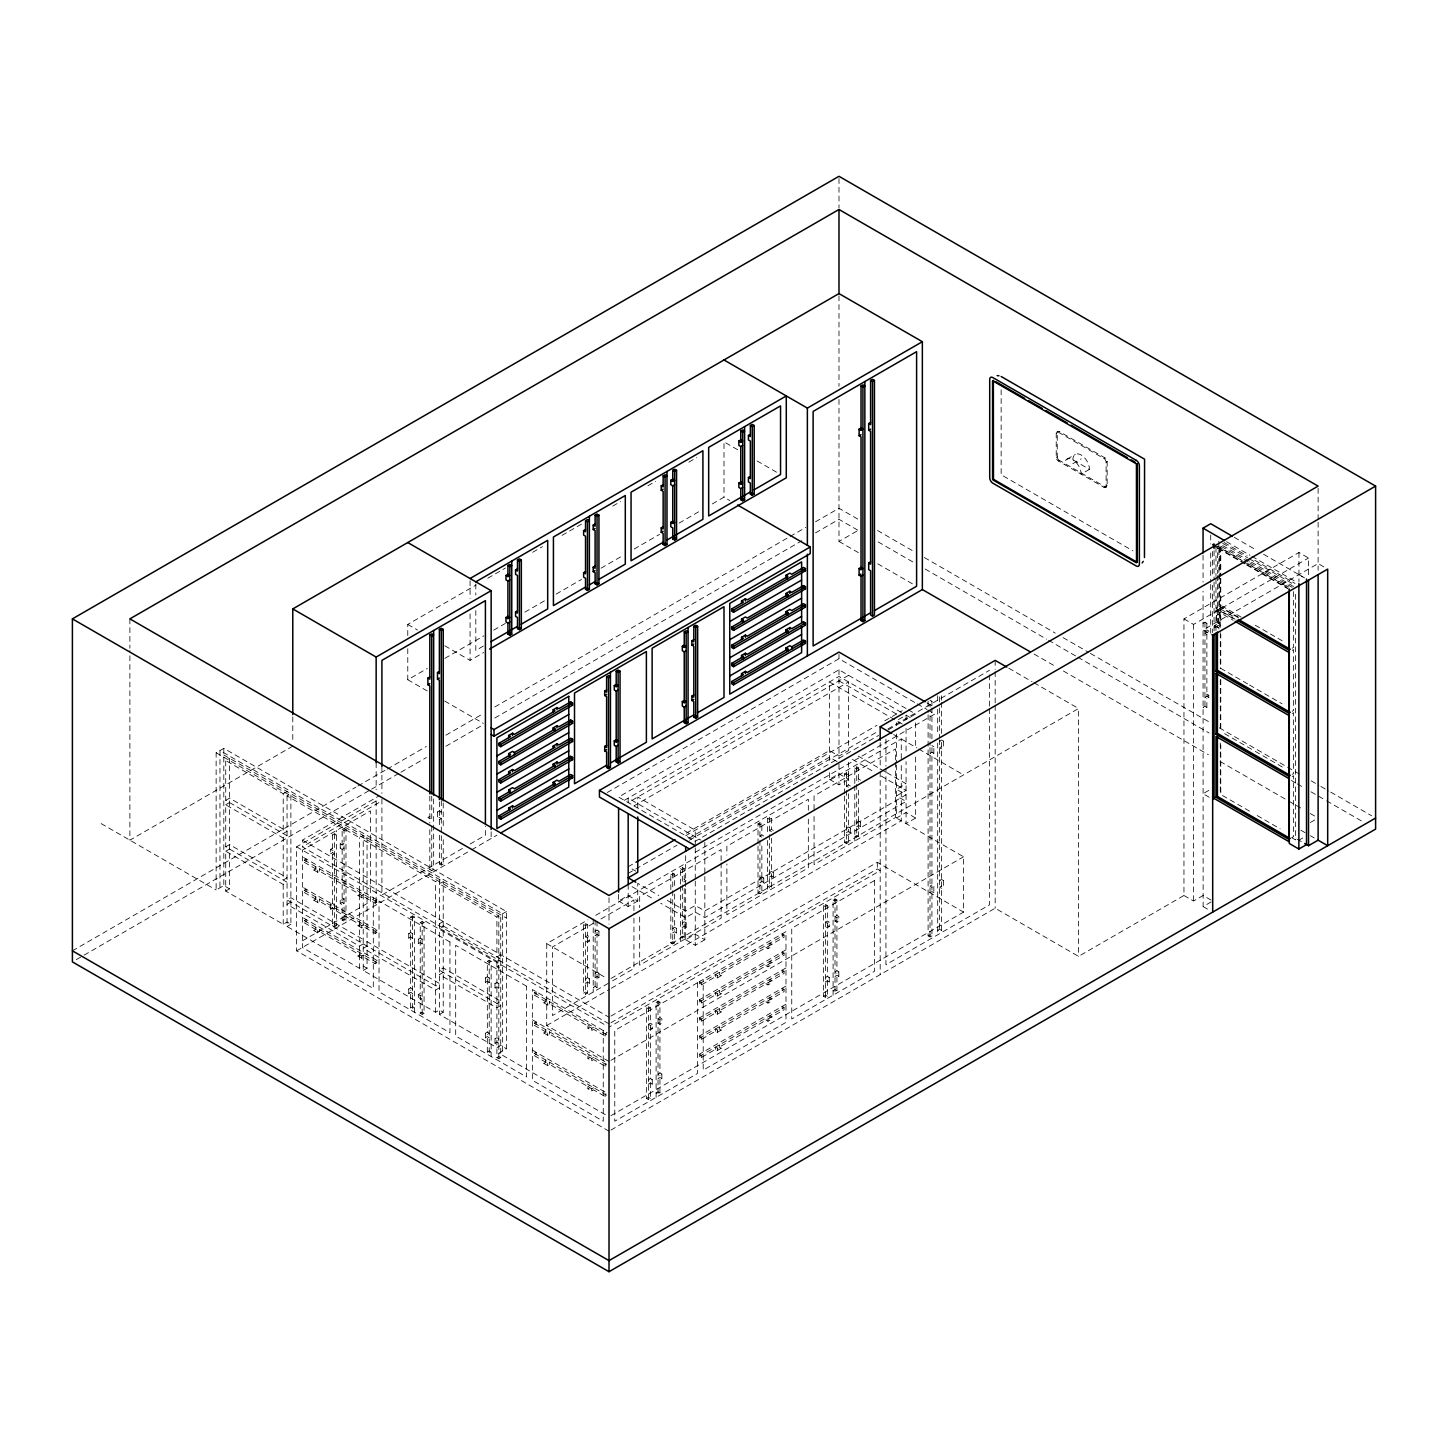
<?xml version="1.0" encoding="UTF-8"?>
<svg xmlns="http://www.w3.org/2000/svg" width="1448" height="1448" viewBox="0 0 1448 1448"><rect width="100%" height="100%" fill="white"/><g stroke="black" fill="none" stroke-linecap="round" stroke-linejoin="round"><path stroke-width="0.75" stroke-dasharray="5 3.75" d="M407.775 635.491L407.775 624.414L476.102 584.974M487.813 578.205L505.388 568.069M532.701 552.285L542.475 546.656M561.987 535.38L583.454 523M612.739 506.094L620.54 501.587M647.871 485.804L655.673 481.297M688.868 462.129L696.669 457.622M506.474 911.552L496.899 917.073L439.396 883.877L443.233 881.669L443.233 1012.243L439.396 1010.016L435.577 1012.243L363.231 970.468L363.231 835.478L359.394 837.686L287.048 795.911L290.885 793.703L290.885 924.276L287.048 922.05L283.211 924.276L225.725 891.081L225.725 851.243L283.211 884.438L287.048 882.23L225.725 846.827L225.725 804.78L283.211 837.958L287.048 835.749L225.725 800.346L225.725 760.508L229.544 758.299L229.544 888.873L223.807 885.543L216.132 889.977L216.132 752.761L223.807 748.345L506.474 911.552L506.474 1048.75L498.818 1053.167L607.074 1115.684M292.786 746.136L129.886 840.184L129.886 650.496M407.775 648.758L407.775 679.745L427.305 668.469M444.862 658.333L483.904 635.799M493.678 630.151L505.388 623.4M524.9 612.124L544.412 600.848M556.123 594.096L581.499 579.435M601.029 568.177L622.495 555.779M634.206 549.009L659.582 534.366M679.112 523.09L700.579 510.691M712.289 503.94L724 497.171L729.81 500.537M483.379 646.043L475.813 650.424L475.813 610.585M225.725 800.346L229.544 798.138L287.048 831.333L283.211 833.541L283.211 793.703L225.725 760.508M444.771 645.772L470.075 660.379L483.723 652.487M225.725 804.78L229.544 802.554M283.211 793.703L287.048 791.495L287.048 926.485L359.394 968.26L363.231 966.033L367.05 968.26L367.05 837.686L363.231 839.894L435.577 881.669L439.396 879.461L439.396 1014.451L496.899 1047.646L500.736 1045.42L506.474 1048.75M225.725 846.827L229.544 844.6L287.048 877.796L283.211 880.004L283.211 837.958M225.725 851.243L229.544 849.035M72.4 950.829L355.955 787.115M357.909 785.993L385.295 770.173M387.25 769.051L426.364 746.462M445.912 735.186L483.071 713.719M494.8 706.95L788.146 537.588M790.101 536.466L805.74 527.434M815.514 521.787L838.989 508.248L858.157 519.307M76.31 959.626L82.174 956.241M84.129 955.119L369.656 790.282M371.611 789.142L398.978 773.341M400.933 772.218L426.364 757.539M445.912 746.245L483.071 724.796M494.8 718.027L801.83 540.756M815.514 532.864L838.989 519.307L858.574 530.62M609.011 1023.845L302.379 846.827L302.379 840.184L379.032 795.929M609.011 1131.178L296.623 950.829L296.623 846.827L376.154 800.907L379.032 802.554L302.379 846.827M225.725 891.081L229.544 888.873M838.989 399.485L838.989 541.443L858.157 530.366M332.569 834.917L334.47 833.813L336.389 834.917L334.47 836.039L332.569 834.917L332.569 852.637L334.47 853.741L332.569 854.845L330.651 853.741L330.651 849.306L332.569 848.202L334.47 849.306L332.569 850.41L330.651 849.306M340.226 843.768L342.144 844.89L344.063 843.768L342.144 842.664L340.226 843.768L340.226 848.202L342.144 847.098L342.144 829.396L344.063 828.292L345.982 829.396L345.982 920.132L344.063 921.236L342.144 920.132L342.144 904.638L340.226 903.534L340.226 899.099L342.144 897.995L344.063 899.099L342.144 900.204L340.226 899.099M345.982 829.396L344.063 830.5L342.144 829.396M304.297 860.094L306.216 858.99L306.216 861.198L304.297 862.302L304.297 860.094L377.113 902.14L377.113 899.932L302.379 856.782M1056.841 432.029L1057.873 431.413M1056.226 433.368L1057.257 432.771A2.932 1.701 60 0 1 1059.339 431.558L1105.077 457.966A2.932 1.701 60 0 1 1107.159 461.568L1107.159 485.569A2.932 1.701 60 0 1 1105.077 486.781L1104.028 487.379L1058.307 460.971A2.932 1.701 60 0 1 1056.226 457.369L1056.226 433.368A2.932 1.701 60 0 1 1058.307 432.174L1059.339 431.558M330.651 853.741L332.569 852.637M340.226 848.202L342.144 849.306L344.063 848.202L342.144 847.098M313.872 870.049L315.791 868.945L315.791 866.737L313.872 867.841L313.872 870.049L317.709 872.275L319.628 871.153L361.783 895.498L363.701 894.393L363.701 896.602L375.195 903.244L377.113 902.14M304.297 862.302L317.709 870.049L319.628 868.945L319.628 871.153M437.495 811.966L439.396 810.862L441.314 811.966L439.396 813.07L437.495 811.966L437.495 818.609L439.396 819.713L441.314 818.609L439.396 817.505L437.495 818.609M304.297 890.303L306.216 889.199L306.216 891.407L304.297 892.511L304.297 890.303L377.113 932.349L377.113 930.141L302.379 886.99M1056.226 457.369L1057.257 456.772L1057.257 432.771M290.885 902.14L287.048 904.348L359.394 946.123L367.05 941.689L439.396 983.464L435.577 985.672L435.577 881.669M1058.307 460.971L1059.339 460.373L1105.077 486.781M1066.977 459.197L1075.285 454.382M313.872 900.258L315.791 899.154L315.791 896.946L313.872 898.05L313.872 900.258L317.709 902.466L319.628 901.362L361.783 925.706L363.701 924.602L363.701 926.81L375.195 933.453L377.113 932.349M1072.859 463.668L1081.167 458.871M304.297 892.511L317.709 900.258L319.628 899.154L319.628 901.362M287.048 926.485L290.885 924.276M330.651 904.638L332.569 903.534L334.47 904.638L332.569 905.742L330.651 904.638L330.651 909.054L332.569 910.159L334.47 909.054L332.569 907.95L330.651 909.054M1058.307 432.174L1104.028 458.563L1105.077 457.966M304.297 920.62L306.216 919.516L306.216 921.724L304.297 922.829L304.297 920.62L377.113 962.667L377.113 960.458L302.379 917.308M1089.475 469.369L1081.167 474.166A11.765 6.788 60 0 0 1072.859 459.776A11.765 6.788 60 0 1 1081.167 454.98A11.765 6.788 60 0 1 1089.475 469.369L1072.859 459.776A11.765 6.788 60 0 0 1064.533 464.573M340.226 903.534L342.144 902.412L344.063 903.534L342.144 904.638M1104.028 487.379A2.932 1.701 60 0 0 1106.109 486.184L1106.109 462.165L1107.159 461.568M357.946 895.498L359.864 894.393L359.864 892.185L357.946 893.289L357.946 895.498L361.783 897.724L363.701 896.602M313.872 930.575L315.791 929.471L315.791 927.263L313.872 928.367L313.872 930.575L317.709 932.784L319.628 931.679L361.783 956.024L363.701 954.92L363.701 957.128L375.195 963.771L377.113 962.667M304.297 922.829L317.709 930.575L319.628 929.471L319.628 931.679M302.379 940.874L370.417 901.597L370.417 810.862L302.379 850.139L302.379 947.517L373.294 988.441L373.294 897.724M462.401 848.474L381.91 894.955L381.91 795.712M470.075 844.057L485.406 835.206L485.406 826.174M332.569 910.159L332.569 925.652L334.47 924.548L336.389 925.652L336.389 830.5M342.144 920.132L344.063 919.009L345.982 920.132M377.113 899.932L375.195 901.036L375.195 903.244M429.821 829.668L429.821 869.506L431.739 868.402M439.396 835.206L439.396 863.967L441.314 862.863L443.233 863.967L443.233 836.908M332.569 925.652L334.47 926.756L336.389 925.652M429.821 869.506L431.739 870.61L433.658 869.506L433.658 797.323M439.396 863.967L441.314 865.071L443.233 863.967M296.623 950.829L469.713 850.899M471.668 849.777L497.008 835.134M1106.109 486.184L1107.159 485.569M1105.512 487.524L1106.543 486.926M357.946 925.706L359.864 924.602L359.864 922.394L357.946 923.498L357.946 925.706L361.783 927.915L363.701 926.81M607.219 792.527L838.989 658.713L915.263 702.751M377.113 930.141L375.195 931.245L375.195 933.453M408.734 938.105L410.653 937.001L412.571 938.105L410.653 939.209L408.734 938.105L408.734 933.67L410.653 934.775L412.571 933.67L410.653 932.566L410.653 917.073L412.571 915.969L414.49 917.073L414.49 1012.243M906.068 708.506L838.989 669.791L618.586 797.034L695.257 841.288L878.592 735.439M414.49 917.073L412.571 918.177L410.653 917.073M367.05 946.123L363.231 948.331L435.577 990.106L439.396 987.898L287.048 899.932L290.885 897.724L363.231 939.48L359.394 941.689L359.394 837.686M624.341 800.346L838.989 676.415L904.149 714.045M357.946 956.024L359.864 954.92L359.864 952.712L357.946 953.816L357.946 956.024L361.783 958.232L363.701 957.128M418.327 943.625L420.246 942.521L422.164 943.625L420.246 944.748L418.327 943.625L418.327 939.209L420.246 940.313L422.164 939.209L420.246 938.105L420.246 922.611L422.164 921.507L424.065 922.611L424.065 1013.347L422.164 1014.451L420.246 1013.347L420.246 995.645L422.164 994.541L420.246 993.419L418.327 994.541L418.327 998.957L420.246 1000.061L422.164 998.957L420.246 997.853L418.327 998.957M848.564 675.311L628.179 802.554L628.179 798.138L700.995 840.184M424.065 922.611L422.164 923.715L420.246 922.611M408.734 933.67L410.653 932.566M633.934 805.884L848.564 681.954L848.564 750.553L838.989 756.091L829.414 750.553L684.832 834.03M443.233 921.507L439.396 923.715L500.736 959.119L496.899 961.327L439.396 928.15L443.233 925.924M377.113 960.458L375.195 961.562L375.195 963.771M363.231 970.468L367.05 968.26M418.327 939.209L420.246 938.105M408.734 989.002L410.653 987.898L412.571 989.002L410.653 990.106L408.734 989.002L408.734 993.419L410.653 994.541L412.571 993.419L410.653 992.314L408.734 993.419M443.233 972.404L439.396 974.613L496.899 1007.808L500.736 1005.6L439.396 970.196L443.233 967.97L500.736 1001.165L496.899 1003.374M628.179 866.737L634.043 863.352M685.664 835.749L876.945 725.321M884.764 720.814L902.231 710.715M628.179 873.379L677.012 845.179M688.741 838.41L829.414 757.195L838.989 762.734L838.989 784.852L848.564 779.332L848.564 761.63M689.501 840.184L876.945 731.964M898.394 719.584L906.068 715.149L913.724 719.584M931.933 705.737L931.933 701.321L930.014 702.425L930.014 706.968M887.859 728.978L989.437 670.334M485.406 982.359L487.324 981.255L489.225 982.359L487.324 983.464L485.406 982.359L485.406 977.943L487.324 979.047L489.225 977.943L487.324 976.821L487.324 961.345L489.225 960.223L491.144 961.345L491.144 1056.497M888.348 729.81L915.643 714.045L907.986 709.611M500.736 954.703L496.899 956.911L496.899 917.073M410.653 1007.808L412.571 1006.704L414.49 1007.808L412.571 1008.912L410.653 1007.808L410.653 990.106M491.144 961.345L489.225 962.449L487.324 961.345M695.257 852.347L934.811 714.045L928.946 710.66M420.246 1013.347L422.164 1012.243L424.065 1013.347M485.406 977.943L487.324 976.821M618.586 894.393L618.586 901.036L628.179 895.498L637.754 901.036L637.754 883.334L658.84 895.498M829.414 772.689L829.414 779.332L838.989 773.793L848.564 779.332M609.011 1061.475L546.729 1025.51L546.729 943.625L587.87 919.878M595.689 915.353L901.271 738.933L901.271 761.069M589.372 983.192L587.454 982.088L585.535 983.192L587.454 984.296L589.372 983.192L589.372 978.758L587.454 979.862L587.454 993.147L585.535 994.251L583.616 993.147L583.616 924.548L585.535 923.444L587.454 924.548L587.454 935.607L589.372 936.711L589.372 941.146L587.454 942.25L585.535 941.146L587.454 940.042L589.372 941.146M670.822 889.687L670.822 874.194L672.741 873.09L674.659 874.194L674.659 885.271L672.741 886.375M680.397 884.167L680.397 868.673L682.316 867.569L684.234 868.673L684.234 879.732L682.316 880.837L684.234 881.941L686.153 880.837L684.234 879.732M758.01 843.768L758.01 823.858L759.929 822.754L761.847 823.858L761.847 834.917L759.929 836.021L761.847 837.143M767.603 831.605L767.603 818.319L769.521 817.215L771.44 818.319L771.44 829.396L773.341 830.5M844.6 793.794L844.6 773.865L846.519 772.761L848.419 773.865L848.419 784.943L846.519 786.047L848.419 787.151M854.791 783.477L854.791 767.983L856.709 766.879L858.628 767.983L858.628 779.042L856.709 780.146L858.628 781.25M587.454 924.548L585.535 925.652L583.616 924.548M674.659 874.194L672.741 875.316L670.822 874.194M684.234 868.673L682.316 869.777L680.397 868.673M761.847 823.858L759.929 824.962L758.01 823.858M771.44 818.319L769.521 819.423L767.603 818.319M848.419 773.865L846.519 774.988L844.6 773.865M858.628 767.983L856.709 769.087L854.791 767.983M593.209 923.444L552.484 946.956L552.484 1015.555L610.658 981.961M600.956 918.955L633.934 899.932L633.934 910.991M439.396 1014.451L443.233 1012.243M494.981 983.464L496.899 982.359L498.818 983.464L496.899 984.568L494.981 983.464L494.981 987.898L496.899 989.002L498.818 987.898L496.899 986.794L494.981 987.898M618.586 901.036L628.179 906.575L637.754 901.036M587.454 935.607L585.535 936.711L587.454 937.815L589.372 936.711M598.947 931.191L597.029 930.087L595.11 931.191L597.029 932.295L598.947 931.191L598.947 935.607L597.029 936.711L595.11 935.607L597.029 934.503L598.947 935.607M771.44 829.396L769.521 830.5L771.44 831.605M933.851 753.322L931.933 752.218L930.014 753.322L931.933 754.426L933.851 753.322L933.851 746.679L931.933 747.783L931.933 885L933.851 886.104L933.851 892.746L931.933 893.85M943.444 741.141L941.526 740.037L939.607 741.141L941.526 742.263L943.444 741.141L943.444 747.783L941.526 748.888L939.607 747.783L941.526 746.679L943.444 747.783M534.276 992.875L536.194 991.771L536.194 993.98L534.276 995.084L534.276 992.875L607.092 1034.922L605.174 1036.026L593.68 1029.383L591.761 1030.487L587.924 1028.279L587.924 1026.071L589.843 1024.967L589.843 1027.175L587.924 1028.279M610.966 1130.055L995.174 908.222L1078.543 956.368L1183.957 895.498L1183.957 618.875L1298.947 552.503L1308.521 558.023L1308.521 578.277M1215.976 578.802L1215.976 608.106L1217.424 607.273L1234.673 617.228M1219.343 547.561L1219.343 606.169L1220.773 605.336L1243.778 618.604M1215.976 630.604L1215.976 610.314L1217.424 609.481L1234.673 619.436M1238.022 617.5L1220.773 607.545L1219.343 608.377L1219.343 628.667M485.406 1033.257L487.324 1032.152L489.225 1033.257L487.324 1034.361L485.406 1033.257L485.406 1037.691L487.324 1038.795L489.225 1037.691L487.324 1036.587L485.406 1037.691M1183.957 618.875L1193.532 624.414L1308.521 558.023M543.851 1002.83L545.769 1001.726L545.769 999.518L543.851 1000.622L543.851 1002.83L547.688 1005.039L549.606 1003.935L591.761 1028.279L593.68 1027.175L593.68 1029.383M589.372 978.758L587.454 977.653L585.535 978.758L587.454 979.862M598.947 973.237L597.029 972.133L595.11 973.237L597.029 974.341L598.947 973.237L598.947 977.653L597.029 978.758L595.11 977.653L597.029 976.549L598.947 977.653M676.56 928.421L674.659 927.317L672.741 928.421L674.659 929.525L676.56 928.421L676.56 932.838L674.659 933.96L672.741 932.838L674.659 931.734L676.56 932.838M686.153 922.883L684.234 921.779L682.316 922.883L684.234 923.987L686.153 922.883L686.153 927.317L684.234 928.421L682.316 927.317L684.234 926.213L686.153 927.317M763.766 878.067L761.847 876.963L759.929 878.067L761.847 879.189L763.766 878.067L763.766 882.502L761.847 883.606L759.929 882.502L761.847 881.398L763.766 882.502M773.341 872.547L771.44 871.443L769.521 872.547L771.44 873.651L773.341 872.547L773.341 876.963L771.44 878.067L769.521 876.963L771.44 875.859L773.341 876.963M850.338 828.093L848.419 826.989L846.519 828.093L848.419 829.197L850.338 828.093L850.338 832.51L848.419 833.614L846.519 832.51L848.419 831.405L850.338 832.51M860.546 822.192L858.628 821.088L856.709 822.192L858.628 823.297L860.546 822.192L860.546 826.627L858.628 827.731L856.709 826.627L858.628 825.523L860.546 826.627M1206.872 623.31L1204.953 622.206L1203.053 623.31L1204.953 624.414L1206.872 623.31L1206.872 632.161M1216.465 615.563L1218.383 614.459L1220.302 615.563L1218.383 616.667L1216.465 615.563L1216.465 624.414L1214.546 625.518L1214.546 627.744L1216.465 628.848L1216.465 626.64M534.276 995.084L547.688 1002.83L549.606 1001.726L549.606 1003.935M494.981 1038.795L496.899 1037.691L498.818 1038.795L496.899 1039.899L494.981 1038.795L494.981 1043.212L496.899 1044.316L498.818 1043.212L496.899 1042.108L494.981 1043.212M1204.953 631.057L1206.872 629.952L1208.79 631.057L1208.79 633.265L1206.872 634.387L1204.953 633.265L1208.79 631.057M1214.546 627.744L1218.383 625.518L1216.465 624.414M583.616 993.147L585.535 992.043L587.454 993.147M670.822 898.538L670.822 942.811L672.741 941.689L674.659 942.811L674.659 929.525M758.01 845.994L758.01 892.457L759.929 891.353L761.847 892.457L761.847 879.189M844.6 796.002L844.6 842.483L846.519 841.36L848.419 842.483L848.419 829.197M610.966 978.468L1078.543 708.506L1078.543 956.368M534.276 1023.084L536.194 1021.98L536.194 1024.188L534.276 1025.293L534.276 1023.084L607.092 1065.131L605.174 1066.235L593.68 1059.592L591.761 1060.696L587.924 1058.488L587.924 1056.28L589.843 1055.158L589.843 1057.384L587.924 1058.488M597.029 987.608L595.11 986.504L593.209 987.608L595.11 988.712L597.029 987.608L597.029 974.341M670.822 942.811L672.741 943.915L674.659 942.811M684.234 937.272L682.316 936.168L680.397 937.272L682.316 938.376L684.234 937.272L684.234 923.987M758.01 892.457L759.929 893.561L761.847 892.457M771.44 886.918L769.521 885.814L767.603 886.918L769.521 888.04L771.44 886.918L771.44 873.651M844.6 842.483L846.519 843.587L848.419 842.483M858.628 836.582L856.709 835.478L854.791 836.582L856.709 837.686L858.628 836.582L858.628 823.297M487.324 1052.062L489.225 1050.958L491.144 1052.062L489.225 1053.167L487.324 1052.062L487.324 1034.361M612.595 980.839L633.934 968.531L633.934 913.199M685.664 888.873L685.664 939.77L695.257 934.231L704.832 939.77L704.832 842.392M896.475 764.942L896.475 818.048L906.068 812.527L915.643 818.048L915.643 756.091M546.729 1025.51L609.409 989.328M611.364 988.188L901.271 820.817L901.271 763.277M496.899 961.327L496.899 1057.601L498.818 1056.497L500.736 1057.601L500.736 914.865M496.899 1057.601L498.818 1058.705L500.736 1057.601M685.664 939.77L695.257 945.291L704.832 939.77M915.643 818.048L906.068 823.586L906.068 761.63M543.851 1033.039L545.769 1031.935L545.769 1029.709L543.851 1030.831L543.851 1033.039L547.688 1035.248L549.606 1034.144L591.761 1058.488L593.68 1057.384L593.68 1059.592M534.276 1025.293L547.688 1033.039L549.606 1031.935L549.606 1034.144M534.276 1053.402L536.194 1052.298L536.194 1054.506L534.276 1055.61L534.276 1053.402L607.092 1095.448L605.174 1096.552L593.68 1089.91L591.761 1091.014L587.924 1088.805L587.924 1086.597L589.843 1085.475L589.843 1087.701L587.924 1088.805M610.966 1016.08L877.325 862.302L963.554 912.095L963.554 856.782L896.475 818.048M610.966 1022.722L877.325 868.945L880.185 870.61L609.011 1027.175M543.851 1063.357L545.769 1062.253L545.769 1060.026L543.851 1061.149L543.851 1063.357L547.688 1065.565L549.606 1064.461L591.761 1088.805L593.68 1087.701L593.68 1089.91M534.276 1055.61L547.688 1063.357L549.606 1062.253L549.606 1064.461M652.27 1084.081L650.351 1082.959L648.451 1084.081L650.351 1085.186L652.27 1084.081L652.27 1079.647L650.351 1080.751L650.351 1098.453L648.451 1099.557L646.532 1098.453L646.532 1007.718L648.451 1006.613L650.351 1007.718L650.351 1023.211L648.451 1024.315L650.351 1025.437L652.27 1024.315L652.27 1028.75L650.351 1029.854L648.451 1028.75L650.351 1027.646L652.27 1028.75M656.107 1097.349L656.107 1002.197L658.026 1001.093L659.944 1002.197L659.944 1017.691L661.863 1018.795L661.863 1023.211L659.944 1024.315L658.026 1023.211L659.944 1022.107L661.863 1023.211M829.27 981.889L827.351 980.785L825.432 981.889L827.351 982.993L829.27 981.889L829.27 977.472L827.351 978.577L827.351 996.278L825.432 997.382L823.514 996.278L823.514 905.543L825.432 904.439L827.351 905.543L827.351 921.037L825.432 922.141L827.351 923.245L829.27 922.141L829.27 926.575L827.351 927.679L825.432 926.575L827.351 925.453L829.27 926.575M833.089 995.174L833.089 900.004L835.007 898.9L836.926 900.004L836.926 915.498L838.845 916.602L838.845 921.037L836.926 922.141L835.007 921.037L836.926 919.933L838.845 921.037M650.351 1007.718L648.451 1008.84L646.532 1007.718M659.944 1002.197L658.026 1003.301L656.107 1002.197M827.351 905.543L825.432 906.647L823.514 905.543M836.926 900.004L835.007 901.127L833.089 900.004M721.213 975.662L719.312 974.558L719.312 972.35L721.213 973.454L721.213 975.662L717.394 977.871L715.475 976.766L701.284 984.966L699.366 983.862L699.366 981.635L785.993 931.625L785.993 1022.36L703.203 1070.163L703.203 979.427M699.366 983.862L784.074 934.955L784.074 937.164L767.983 946.449L766.064 945.345L766.064 947.553L767.983 948.675L771.82 946.449L771.82 944.241L769.902 943.137L769.902 945.345L771.82 946.449M715.475 976.766L715.475 974.558L717.394 975.662L766.064 947.553M1208.79 695.239L1204.953 697.447L1206.872 698.551L1208.79 697.447L1208.79 695.239L1206.872 694.135L1204.953 695.239L1208.79 697.447M1292.159 648.215L1293.607 647.383L1293.607 591.037M1292.159 650.424L1293.607 649.591L1293.607 710.443L1292.159 711.276M659.944 1017.691L658.026 1018.795L659.944 1019.899L661.863 1018.795M836.926 915.498L835.007 916.602L836.926 917.724L838.845 916.602M721.213 993.817L719.312 992.713L719.312 990.486L721.213 991.609L721.213 993.817L717.394 996.025L715.475 994.921L701.284 1003.102L699.366 1001.998L699.366 999.79L785.993 949.779M1206.872 707.402L1204.953 706.298L1203.053 707.402L1204.953 708.506L1206.872 707.402L1206.872 698.551M699.366 1001.998L784.074 953.092L784.074 955.3L767.983 964.603L766.064 963.499L766.064 965.707L767.983 966.812L771.82 964.603L771.82 962.395L769.902 961.291L769.902 963.499L771.82 964.603M715.475 994.921L715.475 992.713L717.394 993.817L766.064 965.707M610.966 1060.334L963.554 856.782M721.213 1011.953L719.312 1010.849L719.312 1008.641L721.213 1009.745L721.213 1011.953L717.394 1014.179L715.475 1013.057L701.284 1021.256L699.366 1020.152L699.366 1017.926L785.993 967.916M931.933 885L930.014 886.104L931.933 887.208L933.851 886.104M943.444 880.565L941.526 879.461L939.607 880.565L941.526 881.669L943.444 880.565L943.444 887.208L941.526 888.312L939.607 887.208L941.526 886.104L943.444 887.208M699.366 1020.152L784.074 971.246L784.074 973.454L767.983 982.74L766.064 981.635L766.064 983.862L767.983 984.966L771.82 982.74L771.82 980.531L769.902 979.427L769.902 981.635L771.82 982.74M715.475 1013.057L715.475 1010.849L717.394 1011.953L766.064 983.862M930.014 892.746L931.933 891.624L933.851 892.746M721.213 1030.107L719.312 1029.003L719.312 1026.777L721.213 1027.899L721.213 1030.107L717.394 1032.315L715.475 1031.211L701.284 1039.392L699.366 1038.288L699.366 1036.08L785.993 986.07M699.366 1038.288L784.074 989.382L784.074 991.609L767.983 1000.894L766.064 999.79L766.064 1001.998L767.983 1003.102L771.82 1000.894L771.82 998.686L769.902 997.582L769.902 999.79L771.82 1000.894M715.475 1031.211L715.475 1029.003L717.394 1030.107L766.064 1001.998M652.27 1079.647L650.351 1078.543L648.451 1079.647L650.351 1080.751M661.863 1074.108L659.944 1073.004L658.026 1074.108L659.944 1075.212L661.863 1074.108L661.863 1078.543L659.944 1079.647L658.026 1078.543L659.944 1077.439L661.863 1078.543M829.27 977.472L827.351 976.35L825.432 977.472L827.351 978.577M838.845 971.934L836.926 970.83L835.007 971.934L836.926 973.038L838.845 971.934L838.845 976.35L836.926 977.472L835.007 976.35L836.926 975.246L838.845 976.35M721.213 1048.243L719.312 1047.139L719.312 1044.931L721.213 1046.035L721.213 1048.243L717.394 1050.47L715.475 1049.366L701.284 1057.547L699.366 1056.443L699.366 1054.235L785.993 1004.206M1292.159 713.484L1293.607 712.669L1293.607 773.522L1292.159 774.354M699.366 1056.443L784.074 1007.536L784.074 1009.745L767.983 1019.048L766.064 1017.926L766.064 1020.152L767.983 1021.256L771.82 1019.048L771.82 1016.822L769.902 1015.718L769.902 1017.926L771.82 1019.048M715.475 1049.366L715.475 1047.139L717.394 1048.243L766.064 1020.152M610.966 1115.666L963.554 912.095M646.532 1098.453L648.451 1097.349L650.351 1098.453M823.514 996.278L825.432 995.174L827.351 996.278M928.096 714.841L928.096 935.897L930.014 934.793L931.933 935.897L931.933 887.208M659.944 1092.932L658.026 1091.81L656.107 1092.932L658.026 1094.036L659.944 1092.932L659.944 1075.212M836.926 990.74L835.007 989.636L833.089 990.74L835.007 991.844L836.926 990.74L836.926 973.038M928.096 935.897L930.014 937.001L931.933 935.897M941.526 930.358L939.607 929.254L937.689 930.358L939.607 931.462L941.526 930.358L941.526 881.669M1208.79 790.391L1203.053 793.703L1212.628 799.242M1292.159 776.562L1293.607 775.73L1293.607 836.582L1292.159 837.415M1310.44 822.482L1316.196 819.152M1183.957 895.498L1193.532 901.036L1203.125 895.498L1212.7 901.036L1203.125 906.575L1203.053 591.164M1298.947 840.184L1302.766 837.976M1323.852 566.874L1318.114 563.562L1203.125 629.952L1212.7 635.473M1298.947 574.621L1302.766 576.847M1234.185 537.28L1255.688 549.697M1263.507 554.222L1304.576 577.933M1226.51 541.697L1249.986 555.254M1251.941 556.376L1296.919 582.349M1224.121 542.548L1247.126 555.815M1254.783 560.249L1295.037 583.472M1222.691 543.362L1247.597 557.751M1249.515 558.856L1293.607 584.304M1222.691 545.588L1249.515 561.082M1251.434 562.186L1293.607 586.531M1221.243 546.421L1248.085 561.896M1250.004 563.019L1292.159 587.345M1217.895 546.131L1240.9 559.417M1248.556 563.833L1288.811 587.074M1242.33 560.792L1217.424 546.421L1217.424 573.462M1244.248 561.896L1288.322 587.345M1218.383 548.068L1245.208 563.562M1247.126 564.666L1287.362 587.906M1217.895 548.358L1244.737 563.833M1246.638 564.955L1288.811 589.282M1001.147 389.784L1001.147 474.763L1132.933 550.855M1255.271 625.246L1282.095 640.74M1219.343 606.169L1238.493 617.228M1215.976 608.106L1235.144 619.165M1215.976 610.314L1233.225 620.269M1214.546 625.518L1218.383 627.744L1218.383 614.459M1247.597 683.89L1220.773 668.397L1220.773 634.586M1249.515 684.995L1282.095 703.819M737.629 449.713L724 441.857L724 497.171M757.087 460.953L776.544 472.193M877.506 530.475L914.611 551.905M924.385 557.534L1055.248 633.102M1063.067 637.609L1088.462 652.27M1090.416 653.41L1209.569 722.19M1219.343 727.837L1299.417 774.065M1311.146 780.834L1318.947 785.341M1320.902 786.481L1328.721 790.988M1330.676 792.11L1371.69 815.803M1224.61 733.684L1253.353 750.281M1255.271 751.385L1284.014 767.983M878.158 541.914L913.417 562.276M925.163 569.064L1046.578 639.165M1048.533 640.288L1075.955 656.125M1077.909 657.247L1209.134 733.014M1291.381 780.49L1295.308 782.753M1297.263 783.893L1303.146 787.278M1310.965 791.803L1324.685 799.712M1326.64 800.853L1361.898 821.197M838.989 541.443L858.374 552.629M877.76 563.815L914.593 585.082M1034.035 654.044L1055.574 666.478M1063.411 671.003L1208.392 754.716M1220.139 761.503L1286.765 799.948M1288.72 801.088L1302.44 808.998M1310.277 813.523L1316.141 816.925M1300.865 830.229L1306.603 833.541M1310.44 835.749L1314.277 837.976M1008.749 668.216L1032.026 681.646M1033.963 682.768L1078.543 708.506M1249.515 811.133L1220.773 794.536L1220.773 744.96M1257.19 815.568L1280.177 828.835M1296.956 839.08L1304.684 843.496M1291.688 837.686L1295.507 839.912L1295.507 592.178M930.014 700.217L931.933 701.321M926.991 702.895L932.856 706.28M917.217 703.873L926.991 709.52M838.989 680.85L896.475 714.045M894.574 719.584L829.414 681.954L829.414 763.838M902.231 724L896.475 720.688L896.475 725.104M931.933 745.575L933.851 746.679M1203.125 906.575L1208.863 909.887M893.615 734.516L916.837 747.928M918.792 749.05L963.554 774.897M858.157 756.091L884.981 771.585M886.9 772.689L906.068 783.748L896.475 789.287L906.068 794.807L704.832 910.991L695.257 905.471L685.664 910.991L666.514 899.932M852.401 759.404L873.488 771.585M881.144 776.001L906.068 790.391L896.475 795.929L906.068 801.45L704.832 917.634L695.257 912.095L685.664 917.634L660.759 903.244M858.628 779.042L860.546 780.146M848.419 784.943L850.338 786.047M829.414 779.332L838.989 784.852M407.775 624.414L417.513 630.043M761.847 834.917L763.766 836.021M827.351 921.037L829.27 922.141M407.775 679.745L427.178 690.931M444.627 701.013L483.397 723.403M784.074 934.955L782.173 933.833L782.173 936.06L784.074 937.164M784.074 953.092L782.173 951.988L782.173 954.196L784.074 955.3M632.016 868.945L635.835 871.153M784.074 971.246L782.173 970.142L782.173 972.35L784.074 973.454M632.016 886.647L653.084 898.828M784.074 989.382L782.173 988.278L782.173 990.486L784.074 991.609M784.074 1007.536L782.173 1006.432L782.173 1008.641L784.074 1009.745M699.366 981.635L701.284 982.74L701.284 984.966M699.366 999.79L701.284 1000.894L701.284 1003.102M699.366 1017.926L701.284 1019.048L701.284 1021.256M223.807 754.987L506.474 918.177M216.132 752.761L498.818 915.969L498.818 1058.705M546.729 943.625L607.074 978.468M699.366 1036.08L701.284 1037.184L701.284 1039.392M650.351 1023.211L652.27 1024.315M699.366 1054.235L701.284 1055.339L701.284 1057.547M302.379 840.184L609.011 1017.22M296.623 846.827L607.056 1026.053M532.357 1019.754L607.092 1062.904L605.174 1064.027L605.174 1066.235M532.357 1050.072L607.092 1093.222L605.174 1094.344L605.174 1096.552M418.327 994.541L420.246 995.645M101.143 823.586L216.132 889.977M1318.114 488.374L1318.114 519.977M1318.114 522.239L1318.114 570.313M1298.947 552.503L1298.947 581.734M1220.773 546.729L1220.773 576.033M1220.773 578.295L1220.773 605.336M1220.773 607.545L1220.773 625.572M1220.773 679.637L1220.773 731.475M1220.302 547.091L1220.302 576.358M1220.302 578.621L1220.302 631.057M1220.302 632.667L1220.302 668.705M1220.302 679.745L1220.302 731.765M1220.302 743.023L1220.302 794.825M1218.854 541.154L1218.854 572.684M1218.854 574.947L1218.854 628.993M1217.424 575.707L1217.424 607.273M1217.424 609.481L1217.424 627.509M1215.976 547.235L1215.976 576.539M1214.058 550.674L1214.058 579.96M1214.058 582.205L1214.058 631.762M1212.628 551.507L1212.628 576.286M1212.628 585.3L1212.628 632.595M1210.709 534.982L1210.709 543.977M1210.709 552.991L1210.709 582.241M1210.709 584.485L1210.709 634.007M1206.872 634.387L1206.872 696.343M1204.953 622.206L1204.953 708.506M1203.053 555.163L1203.053 582.168M1193.532 624.414L1193.532 901.036M995.174 660.379L995.174 669.392M995.174 671.637L995.174 703.185M995.174 705.447L995.174 908.222M989.437 674.84L989.437 706.425M989.437 708.687L989.437 904.909L885.941 964.658L885.941 768.436M941.526 695.782L941.526 700.217M941.526 702.425L941.526 733.412M941.526 742.263L941.526 879.461M939.607 696.886L939.607 705.954M939.607 707.963L939.607 737.539M939.607 739.783L939.607 931.462M937.689 695.782L937.689 700.289M937.689 709.23L937.689 734.136M937.689 743.059L937.689 934.793M931.933 707.963L931.933 738.933M930.014 715.692L930.014 745.322M930.014 747.584L930.014 937.001M928.096 701.321L928.096 712.597M915.643 722.896L915.643 747.24M906.068 715.149L906.068 719.584M906.068 728.434L906.068 752.761M896.475 733.955L896.475 762.734M895.516 759.965L895.516 748.888L814.066 795.911L814.066 811.405M895.516 762.173L895.516 817.505L814.066 864.528L814.066 813.631M885.941 739.114L885.941 766.173M880.185 742.516L880.185 769.503M880.185 771.748L880.185 974.613M877.325 862.302L877.325 868.945M858.628 790.119L858.628 821.088M856.709 766.879L856.709 837.686M854.791 785.685L854.791 841.016M848.419 793.794L848.419 826.989M846.519 772.761L846.519 788.255M846.519 790.463L846.519 843.587M838.989 178.557L838.989 207.915M838.989 295.844L838.989 386.308M838.989 654.297L838.989 658.713M838.989 669.791L838.989 758.299M836.926 917.724L836.926 970.83M835.007 898.9L835.007 991.844M827.351 923.245L827.351 976.35M825.432 904.439L825.432 997.382M808.328 810.301L808.328 799.242L726.878 846.266L726.878 855.116M808.328 819.152L808.328 867.841L726.878 914.865L726.878 863.967M771.44 838.247L771.44 871.443M769.521 817.215L769.521 888.04M767.983 946.449L767.983 948.675M767.983 964.603L767.983 966.812M767.983 982.74L767.983 984.966M767.983 1000.894L767.983 1003.102M767.983 1019.048L767.983 1021.256M767.603 840.455L767.603 891.353M761.847 845.994L761.847 876.963M759.929 822.754L759.929 838.247M759.929 840.455L759.929 893.561M721.122 860.655L721.122 849.578L639.672 896.602L639.672 907.679M721.122 862.863L721.122 918.177L639.672 965.201L639.672 916.53M717.394 975.662L717.394 977.871M717.394 993.817L717.394 996.025M717.394 1011.953L717.394 1014.179M717.394 1030.107L717.394 1032.315M717.394 1048.243L717.394 1050.47M695.257 845.704L695.257 830.229L637.754 797.034L637.754 808.093M695.257 847.931L695.257 878.9M695.257 881.126L695.257 945.291M685.664 855.678L685.664 886.647M684.234 888.583L684.234 921.779M682.316 867.569L682.316 938.376M680.397 886.375L680.397 941.689M674.659 894.122L674.659 927.317M672.741 873.09L672.741 888.583M672.741 890.792L672.741 943.915M659.944 1019.899L659.944 1073.004M658.026 1001.093L658.026 1094.036M650.351 1025.437L650.351 1078.543M648.451 1006.613L648.451 1099.557M628.179 884.438L628.179 906.575M609.011 897.706L609.011 924.276M605.174 1036.026L605.174 1033.818L607.092 1032.696L532.357 989.545L532.357 1080.28L603.255 1121.223L603.255 1030.487M597.029 921.218L597.029 930.087M597.029 932.295L597.029 972.133M595.11 920.114L595.11 988.712M593.209 919.009L593.209 992.043M591.761 1028.279L591.761 1030.487M591.761 1058.488L591.761 1060.696M591.761 1088.805L591.761 1091.014M587.454 937.815L587.454 977.653M585.535 923.444L585.535 994.251M547.688 1002.83L547.688 1005.039M547.688 1033.039L547.688 1035.248M547.688 1063.357L547.688 1065.565M502.655 1050.958L502.655 913.76L219.969 750.553L219.969 887.751M491.144 831.731L491.144 838.519M489.225 960.223L489.225 1053.167M487.324 979.047L487.324 1032.152M475.813 584.033L475.813 595.092M470.075 580.72L470.075 598.422M470.075 613.898L470.075 660.379M443.233 803.079L443.233 827.876M441.314 800.708L441.314 865.071M439.396 801.812L439.396 817.505M439.396 819.713L439.396 826.356M435.577 990.106L435.577 1012.243M431.739 796.183L431.739 820.98M431.739 826.356L431.739 870.61M429.821 796.092L429.821 823.025M422.164 921.507L422.164 1014.451M420.246 940.313L420.246 993.419M412.571 915.969L412.571 1008.912M410.653 934.775L410.653 987.898M381.91 766.39L381.91 793.45M376.154 762.77L376.154 789.757M376.154 800.907L376.154 904.909M361.783 895.498L361.783 897.724M361.783 925.706L361.783 927.915M361.783 956.024L361.783 958.232M359.394 946.123L359.394 968.26M344.063 828.292L344.063 921.236M342.144 849.306L342.144 902.412M334.47 833.813L334.47 926.756M332.569 854.845L332.569 907.95M317.709 870.049L317.709 872.275M317.709 900.258L317.709 902.466M317.709 930.575L317.709 932.784M292.786 716.887L292.786 741.629M283.211 884.438L283.211 924.276M223.807 748.345L223.807 885.543M129.886 618.875L129.886 648.233M1059.339 460.373A2.932 1.701 60 0 1 1057.257 456.772M1104.028 458.563A2.932 1.701 60 0 1 1106.109 462.165M429.821 816.382L427.902 817.505L429.821 818.609L431.739 817.505L429.821 816.382M498.818 965.762L496.899 966.866L498.818 967.97L500.736 966.866L498.818 965.762M697.465 982.74L614.766 1030.487L614.766 1121.223L697.465 1073.475L697.465 982.74M874.447 880.565L791.748 928.313L791.748 1019.048L874.447 971.3L874.447 880.565M449.948 941.978L379.032 901.036L379.032 991.771L449.948 1032.714L449.948 941.978M526.601 986.233L455.686 945.291L455.686 1036.026L526.601 1076.968L526.601 986.233"/><path stroke-width="1.5" d="M993.346 380.516L993.473 479.306L1137.078 562.24M1001.129 376.48L1144.572 459.179L1144.463 557.534M1136.517 562.566L1136.445 463.867L992.785 380.842M1137.295 562.114L1137.295 463.776L1136.155 463.613M1143.232 561.371L1142.164 562.964M72.4 618.875L838.989 176.294L1375.6 486.112L1375.6 829.125L609.011 1271.706L72.4 961.888L72.4 618.875L609.011 928.693L1375.6 486.112M838.989 209.489L129.886 618.875L609.011 895.498L1318.114 486.112L838.989 209.489L838.989 293.582L292.786 608.92L292.786 714.642M470.075 578.494L786.282 395.938L786.282 477.804L489.587 649.102M475.813 581.824L547.688 540.321L547.688 608.92L521.208 624.215M507.922 565.498L509.841 564.394L511.759 565.498L509.841 566.602L507.922 565.498L507.922 576.557L506.004 575.453L506.004 579.888L507.922 580.992L509.841 579.888M515.579 611.979L517.497 613.083L517.497 575.453L515.579 574.349L515.579 569.933L517.497 571.037L517.497 559.96L519.416 558.856L521.334 559.96L521.334 628.559L519.416 629.681L517.497 628.559L517.497 617.5L515.579 616.396L515.579 611.979L517.497 610.857M585.535 520.683L587.454 519.579L589.372 520.683L587.454 521.787L585.535 520.683L585.535 531.742L583.616 530.638L583.616 535.072L585.535 536.176L585.535 573.788L583.616 572.684L583.616 577.119L585.535 578.223L585.535 589.282L587.454 590.386L589.372 589.282L589.372 516.266M593.209 567.164L595.11 568.268L595.11 530.638L593.209 529.534L593.209 525.117L595.11 526.221L595.11 515.162L597.029 514.04L598.947 515.162L598.947 583.761L597.029 584.865L595.11 583.761L595.11 572.684L593.209 571.58L593.209 567.164L595.11 566.059M663.148 475.867L665.066 474.763L666.985 475.867L665.066 476.989L663.148 475.867L663.148 486.944L661.229 485.84L661.229 490.257L663.148 491.361L663.148 528.991L661.229 527.886L661.229 532.303L663.148 533.407L663.148 544.484L665.066 545.588L666.985 544.484L666.985 471.451M674.659 484.718L672.741 485.84L670.822 484.718L670.822 480.302L672.741 479.197L674.659 480.302L672.741 481.406L672.741 470.347L674.659 469.243L676.56 470.347L676.56 538.946L674.659 540.05L672.741 538.946L672.741 527.886L670.822 526.764L670.822 522.348L672.741 521.244L674.659 522.348L672.741 523.452L670.822 522.348M740.761 431.07L742.679 429.947L744.598 431.07L742.679 432.174L740.761 431.07L740.761 442.129L742.679 441.025L740.761 439.921L738.86 441.025L738.86 445.441L740.761 446.545L742.679 445.441M748.435 477.532L750.354 478.636L750.354 441.025L748.435 439.921L748.435 435.486L750.354 436.59L750.354 425.531L752.272 424.427L754.191 425.531L754.191 494.13L752.272 495.234L750.354 494.13L750.354 483.071L748.435 481.967L748.435 477.532L750.354 476.428M517.497 559.96L519.416 561.064L521.334 559.96M595.11 515.162L597.029 516.266L598.947 515.162M672.741 470.347L674.659 471.451L676.56 470.347M750.354 425.531L752.272 426.635L754.191 425.531M506.004 575.453L507.922 574.349L509.841 575.453L507.922 576.557M515.579 569.933L517.497 568.811M583.616 530.638L585.535 529.534M593.209 525.117L595.11 524.013M661.229 485.84L663.148 484.718M748.435 435.486L750.354 434.382M593.209 529.534L595.11 528.429M661.229 490.257L663.148 489.153M292.786 608.92L376.154 657.066L491.144 590.675L491.144 829.469M724 359.973L807.369 408.101L922.358 341.71L922.358 589.571L500.918 832.89M429.821 634.93L431.739 633.826L433.658 634.93L431.739 636.034L429.821 634.93L429.821 679.184L427.902 678.08L427.902 684.723L429.821 685.827L429.821 793.848M439.396 799.567L439.396 680.289L437.495 679.184L437.495 672.542L439.396 673.664L439.396 629.391L441.314 628.287L443.233 629.391L443.233 800.816M861.035 385.983L862.936 384.86L864.854 385.983L862.936 387.087L861.035 385.983L861.035 430.237L862.936 429.133L861.035 428.029L859.116 429.133L859.116 435.757L861.035 436.88L861.035 569.643L862.936 568.539L861.035 567.435L859.116 568.539L859.116 575.182L861.035 576.286L862.936 575.182M868.691 563.019L870.61 564.123L870.61 431.341L868.691 430.237L868.691 423.594L870.61 424.698L870.61 380.444L872.529 379.34L874.447 380.444L874.447 615.02L872.529 616.124L870.61 615.02L870.61 570.747L868.691 569.643L868.691 563.019L870.61 561.896M439.396 629.391L441.314 630.495L443.233 629.391M870.61 380.444L872.529 381.548L874.447 380.444M506.004 617.5L507.922 616.396L509.841 617.5L507.922 618.604L506.004 617.5L506.004 621.934L507.922 623.038L509.841 621.934M583.616 572.684L585.535 571.58M661.229 527.886L663.148 526.764M738.86 483.071L740.761 481.967L742.679 483.071L740.761 484.175L738.86 483.071L738.86 487.487L740.761 488.591L742.679 487.487M593.209 571.58L595.11 570.476M661.229 532.303L663.148 531.199M427.902 678.08L429.821 676.976M437.495 672.542L439.396 671.438M490.944 641.681L517.425 626.405M585.589 587.037L553.426 605.608L553.426 537.009L625.301 495.506L625.301 564.123L598.82 579.399M589.372 584.865L595.038 581.589M663.202 542.24L631.057 560.792L631.057 492.193L702.914 450.708L702.914 519.307L666.985 540.05M750.281 491.958L708.669 515.977L708.669 447.378L780.544 405.892L780.544 474.491L754.064 489.786M868.691 423.594L870.61 422.49M507.922 623.038L507.922 634.097L509.841 632.993L511.759 634.097L511.759 561.064M517.497 628.559L519.416 627.455L521.334 628.559M585.535 589.282L587.454 588.178L589.372 589.282M595.11 583.761L597.029 582.657L598.947 583.761M663.148 544.484L665.066 543.362L666.985 544.484M672.741 538.946L674.659 537.841L676.56 538.946M740.761 488.591L740.761 499.669L742.679 498.565L744.598 499.669L744.598 426.635M750.354 494.13L752.272 493.026L754.191 494.13M507.922 634.097L509.841 635.201L511.759 634.097M740.761 499.669L742.679 500.773L744.598 499.669M427.902 684.723L429.821 683.619M437.495 679.184L439.396 678.08M859.116 435.757L861.035 434.653M868.691 430.237L870.61 429.133M491.144 727.873L494.021 729.539L810.246 546.964L810.246 553.607L494.021 736.163L491.144 734.516M606.621 676.705L608.54 675.601L610.441 676.705L608.54 677.809L606.621 676.705L606.621 692.198L604.703 691.076L604.703 695.511L606.621 696.615L606.621 747.512L604.703 746.408L604.703 750.842L606.621 751.946L606.621 767.422L608.54 768.544L610.441 767.422L610.441 672.27M618.115 689.972L616.196 691.076L614.278 689.972L614.278 685.556L616.196 684.452L618.115 685.556L616.196 686.66L616.196 671.166L618.115 670.062L620.034 671.166L620.034 761.901L618.115 763.006L616.196 761.901L616.196 746.408L618.115 745.304M684.234 631.889L686.153 630.785L688.072 631.889L686.153 632.993L684.234 631.889L684.234 647.383L686.153 646.279L684.234 645.174L682.316 646.279L682.316 650.695L684.234 651.799L686.153 650.695M691.891 696.072L693.809 697.176L693.809 646.279L691.891 645.174L691.891 640.74L693.809 641.844L693.809 626.351L695.728 625.246L697.646 626.351L697.646 717.086L695.728 718.19L693.809 717.086L693.809 701.592L691.891 700.488L691.891 696.072L693.809 694.949M508.682 737.666L508.682 735.457L512.52 733.231L514.438 734.353L555.055 710.896L553.154 709.791L553.154 712M553.154 709.791L556.973 707.565L558.892 708.669L570.675 701.864L572.594 702.986L572.594 705.194L500.736 746.679L498.818 745.575L498.818 743.367L510.601 736.561L508.682 735.457M616.196 671.166L618.115 672.27L620.034 671.166M693.809 626.351L695.728 627.455L697.646 626.351M741.539 603.237L741.539 601.011L745.376 598.802L747.277 599.906L787.911 576.449L785.993 575.345L785.993 577.553L787.911 578.675M785.993 575.345L789.83 573.136L791.748 574.241L803.531 567.435L805.45 568.539L805.45 570.747L733.575 612.251L731.674 611.146L731.674 608.92L743.457 602.133L741.539 601.011M498.818 743.367L500.736 744.471L572.594 702.986M731.674 608.92L733.575 610.042L805.45 568.539M604.703 691.076L606.621 689.972M691.891 640.74L693.809 639.636M496.899 755.983L568.774 714.479M729.756 621.536L801.613 580.051M604.703 695.511L606.621 694.406M691.891 645.174L693.809 644.052M510.601 756.924L508.682 755.82L508.682 753.594L512.52 751.385L514.438 752.489L555.055 729.032L555.055 731.24M553.154 730.136L553.154 727.928L556.973 725.72L558.892 726.824L570.675 720.018L572.594 721.122L572.594 723.33L500.736 764.834L498.818 763.73L498.818 761.503L510.601 754.698L508.682 753.594M741.539 621.373L741.539 619.165L745.376 616.957L747.277 618.061L787.911 594.603L787.911 596.811L785.993 595.707L785.993 593.499L789.83 591.273L791.748 592.395L803.531 585.589L805.45 586.693L805.45 588.902L733.575 630.387L731.674 629.283L731.674 627.074L743.457 620.269L743.457 622.477M498.818 761.503L500.736 762.625L572.594 721.122M731.674 627.074L733.575 628.179L805.45 586.693M1137.295 561.987L1136.155 562.639L992.912 479.921L993.346 478.872M496.899 774.119L568.774 732.634M729.756 639.69L801.613 598.205M508.682 773.956L508.682 771.748L512.52 769.54L514.438 770.644L555.055 747.186L553.154 746.082L553.154 748.29M553.154 746.082L556.973 743.856L558.892 744.978L570.675 738.172L572.594 739.276L572.594 741.485L500.736 782.97L498.818 781.866L498.818 779.658L510.601 772.852L508.682 771.748M741.539 637.301L745.376 635.093L747.277 636.197L787.911 612.739L787.911 614.966L785.993 613.861L785.993 611.635L789.83 609.427L791.748 610.531L803.531 603.726L805.45 604.83L805.45 607.056L733.575 648.541L731.674 647.437L731.674 645.229L743.457 638.423L741.539 637.301L741.539 639.527M498.818 779.658L500.736 780.762L572.594 739.276M731.674 645.229L733.575 646.333L805.45 604.83M859.116 575.182L861.035 574.078M496.899 792.273L568.774 750.77M729.756 657.826L801.613 616.341M510.601 793.214L508.682 792.11L508.682 789.884L512.52 787.676L514.438 788.78L555.055 765.322L555.055 767.549M553.154 766.426L553.154 764.218L556.973 762.01L558.892 763.114L570.675 756.309L572.594 757.413L572.594 759.639L500.736 801.124L498.818 800.02L498.818 797.812L510.601 791.006L508.682 789.884M741.539 657.664L741.539 655.455L745.376 653.247L747.277 654.351L787.911 630.894L787.911 633.102L785.993 631.998L785.993 629.789L789.83 627.581L791.748 628.685L803.531 621.88L805.45 622.984L805.45 625.192L733.575 666.695L731.674 665.573L731.674 663.365L743.457 656.559L743.457 658.768M498.818 797.812L500.736 798.916L572.594 757.413M731.674 663.365L733.575 664.469L805.45 622.984M604.703 746.408L606.621 745.304M614.278 740.869L616.196 739.765L618.115 740.869L616.196 741.973L614.278 740.869L614.278 745.304L616.196 746.408M682.316 701.592L684.234 700.488L686.153 701.592L684.234 702.696L682.316 701.592L682.316 706.027L684.234 707.131L686.153 706.027M496.899 810.409L568.774 768.924M729.756 675.981L801.613 634.495M604.703 750.842L606.621 749.72M691.891 700.488L693.809 699.384M508.682 808.038L512.52 805.83L514.438 806.934L555.055 783.477L555.055 785.685L553.154 784.581L553.154 782.373L556.973 780.146L558.892 781.268L570.675 774.463L572.594 775.567L572.594 777.775L500.736 819.26L498.818 818.156L498.818 815.948L510.601 809.142L508.682 808.038L508.682 810.246M741.539 673.61L745.376 671.383L747.277 672.487L787.911 649.048L787.911 651.256L785.993 650.152L785.993 647.926L789.83 645.717L791.748 646.822L803.531 640.016L805.45 641.12L805.45 643.346L733.575 684.832L731.674 683.727L731.674 681.519L743.457 674.714L741.539 673.61L741.539 675.818M498.818 815.948L500.736 817.052L572.594 775.567M731.674 681.519L733.575 682.623L805.45 641.12M606.658 765.196L574.512 783.748L574.512 693.013L646.387 651.528L646.387 742.263L610.441 763.006M693.737 714.914L652.125 738.933L652.125 648.215L724 606.712L724 697.447L697.52 712.742M870.61 612.794L813.124 645.989L813.124 411.431L916.602 351.665L916.602 586.241L874.447 610.585M606.621 767.422L608.54 766.318L610.441 767.422M616.196 761.901L618.115 760.797L620.034 761.901M684.234 707.131L684.234 722.624L686.153 721.52L688.072 722.624L688.072 627.455M693.809 717.086L695.728 715.982L697.646 717.086M861.035 576.286L861.035 620.54L862.936 619.436L864.854 620.54L864.854 381.548M684.234 722.624L686.153 723.729L688.072 722.624M861.035 620.54L862.936 621.663L864.854 620.54M689.393 848.962L599.436 797.034L599.436 790.391L838.989 652.089L925.037 701.755M1203.053 552.919L1203.053 528.158L1210.709 523.724L1232.23 536.158M635.998 862.23L675.058 839.659M880.185 740.254L880.185 726.769L995.174 660.379L1006.812 667.094M1212.7 635.473L1327.689 569.1L1327.689 845.704L1318.114 840.184L1308.521 845.704L1304.684 843.496M1215.976 632.848L1215.976 671.166L1217.424 670.334L1290.24 712.38M1215.976 673.374L1288.811 715.421L1288.811 776.291L1215.976 734.245L1215.976 673.374L1217.424 672.56L1217.424 733.412L1290.24 775.458M1215.976 734.245L1217.424 733.412M1212.628 799.242L1214.058 798.409L1288.811 841.559M1215.976 797.305L1288.811 839.351L1288.811 778.499L1215.976 736.453L1215.976 797.305L1217.424 796.472L1290.24 838.519M1289.281 589.01L1289.281 843.496L1298.874 849.035L1306.53 844.6L1306.53 579.055M1375.6 818.048L609.011 1260.629L72.4 950.829M997.183 375.611L998.957 375.756M993.563 380.408L992.568 381.114L992.568 479.324M995.627 381.584L1024.659 398.345M1028.533 400.571L1042.089 408.408M1045.963 410.635L1067.248 422.925M1071.122 425.169L1127.268 457.586M1131.141 459.812L1135.015 462.057M838.989 293.582L922.358 341.71M1203.053 528.158L1224.555 540.575M1216.465 546.964L1212.628 544.756L1214.058 543.923L1214.058 548.43M1238.493 619.436L1290.24 649.319M1237.063 620.269L1288.811 650.152L1288.811 591.544M1235.144 621.373L1288.811 652.36L1288.811 713.212L1215.976 671.166M859.116 429.133L861.035 430.237M738.86 441.025L740.761 442.129M922.358 589.571L1030.107 651.781M859.116 568.539L861.035 569.643M737.575 505.008L810.246 546.964M670.822 480.302L672.741 481.406M803.531 569.643L805.45 570.747M805.45 588.902L803.531 587.798L803.531 585.589M785.993 593.499L787.911 594.603M803.531 605.934L805.45 607.056M785.993 611.635L787.911 612.739M805.45 625.192L803.531 624.088L803.531 621.88M785.993 629.789L787.911 630.894M803.531 642.242L805.45 643.346M741.539 619.165L743.457 620.269M785.993 647.926L787.911 649.048M880.185 726.769L891.697 733.412M741.539 655.455L743.457 656.559M682.316 646.279L684.234 647.383M407.775 542.548L491.144 590.675M614.278 685.556L616.196 686.66M572.594 705.194L570.675 704.09L570.675 701.864M572.594 723.33L570.675 722.226L570.675 720.018M553.154 727.928L555.055 729.032M570.675 740.381L572.594 741.485M572.594 759.639L570.675 758.517L570.675 756.309M599.436 790.391L695.257 845.704M553.154 764.218L555.055 765.322M570.675 776.671L572.594 777.775M553.154 782.373L555.055 783.477M635.835 882.23L628.179 877.796L637.754 872.275L637.754 816.944M1318.114 574.802L1318.114 840.184M1308.521 580.159L1308.521 845.704M1298.874 583.472L1298.874 849.035M1217.424 632.016L1217.424 670.334M1217.424 735.62L1217.424 796.472M1214.058 634.007L1214.058 798.409M1212.628 634.839L1212.7 912.095M872.529 381.548L872.529 616.124M862.936 387.087L862.936 621.663M807.369 408.101L807.369 545.299M807.369 554.204L807.369 655.962M801.613 622.387L801.613 561.896L729.756 603.4L729.756 694.135L801.613 652.632L801.613 626.423M791.748 646.822L791.748 649.048M789.83 591.273L789.83 593.499M789.83 627.581L789.83 629.789M752.272 426.635L752.272 495.234M745.376 598.802L745.376 601.011M745.376 635.093L745.376 637.319M745.376 653.247L745.376 655.455M745.376 671.383L745.376 673.61M742.679 432.174L742.679 500.773M740.761 446.545L740.761 484.175M733.575 610.042L733.575 612.251M733.575 628.179L733.575 630.387M733.575 646.333L733.575 648.541M733.575 664.469L733.575 666.695M733.575 682.623L733.575 684.832M695.728 627.455L695.728 718.19M686.153 632.993L686.153 723.729M685.664 846.827L685.664 851.243M684.234 651.799L684.234 702.696M674.659 471.451L674.659 540.05M672.741 485.84L672.741 523.452M665.066 476.989L665.066 545.588M628.179 813.631L628.179 884.438M618.586 808.093L618.586 892.185M618.115 672.27L618.115 763.006M616.196 691.076L616.196 741.973M609.011 928.693L609.011 1271.706M608.54 677.809L608.54 768.544M597.029 516.266L597.029 584.865M587.454 521.787L587.454 590.386M556.973 707.565L556.973 709.791M556.973 725.72L556.973 727.928M556.973 743.856L556.973 746.082M556.973 762.01L556.973 764.218M519.416 561.064L519.416 629.681M514.438 752.489L514.438 754.698M512.52 733.231L512.52 735.457M512.52 769.54L512.52 771.748M512.52 805.83L512.52 808.038M509.841 566.602L509.841 635.201M507.922 580.992L507.922 618.604M500.736 744.471L500.736 746.679M500.736 762.625L500.736 764.834M500.736 780.762L500.736 782.97M500.736 798.916L500.736 801.124M500.736 817.052L500.736 819.26M494.021 729.539L494.021 736.163M485.406 823.93L485.406 600.63L381.91 660.379L381.91 766.39M441.314 630.495L441.314 799.658M433.658 630.495L433.658 795.151M431.739 636.034L431.739 793.92M376.154 657.066L376.154 762.77M568.774 696.343L496.899 737.828L496.899 828.564L568.774 787.079L568.774 696.343M1136.264 460.373L992.821 377.566A4.416 2.552 60 0 0 989.708 379.358L989.708 477.768A4.416 2.552 60 0 0 992.821 483.18L1136.264 565.987A4.416 2.552 60 0 0 1139.377 564.195L1139.377 465.767A4.416 2.552 60 0 0 1136.264 460.373"/></g></svg>
